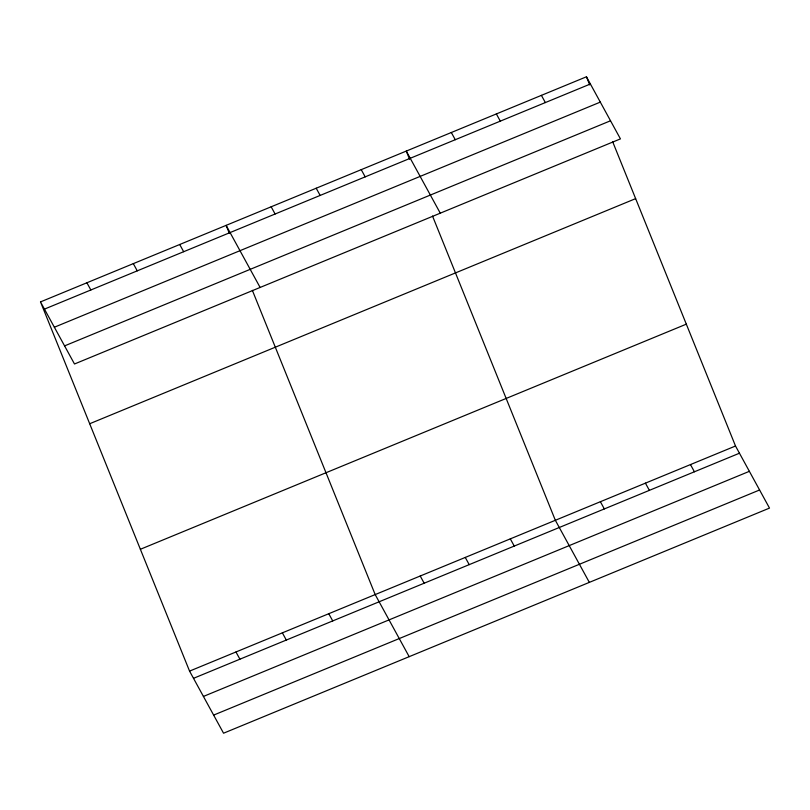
<?xml version="1.0" encoding="UTF-8"?>
<svg xmlns="http://www.w3.org/2000/svg" width="810" height="810" viewBox="0 0 810 810"><rect width="100%" height="100%" fill="white"/><g stroke="black" fill="none" stroke-linecap="round" stroke-linejoin="round"><path stroke-width="1.21" d="M40.5 301.907L586.45 76.788L620.44 138.885L74.49 363.994L40.5 301.907L189.56 671.115L223.55 733.212L769.5 508.093L735.51 446.006L612.684 141.77M44.449 309.116L590.399 83.997M54.361 327.23L600.311 102.111M64.577 345.89L610.527 120.771M89.687 423.741L635.637 198.632M140.373 549.281L686.313 324.162M189.56 671.115L735.51 446.006M193.509 678.324L739.449 453.215M203.421 696.438L749.371 471.329M213.637 715.098L759.588 489.989M541.404 95.367L545.353 102.576M690.464 464.575L694.413 471.784M496.368 113.937L500.317 121.146M645.428 483.145L649.377 490.354M451.322 132.506L455.271 139.715M600.382 501.714L604.331 508.933M440.275 213.172L406.286 151.075L409.566 159.206M589.336 582.38L555.346 520.293L432.52 216.057M361.24 169.654L365.188 176.863M510.3 538.863L514.249 546.072M316.204 188.224L320.152 195.433M465.264 557.432L469.213 564.641M271.158 206.793L275.106 214.002M420.218 576.001L424.167 583.22M260.121 287.459L226.122 225.362L229.402 233.493M409.171 656.667L375.182 594.581L252.356 290.344M179.719 244.498L183.667 251.707M328.779 613.717L332.728 620.926M133.316 263.635L137.255 270.844M282.366 632.843L286.315 640.062M86.903 282.771L90.852 289.98M235.963 651.979L239.912 659.188M586.45 76.788L589.721 84.918"/></g></svg>
